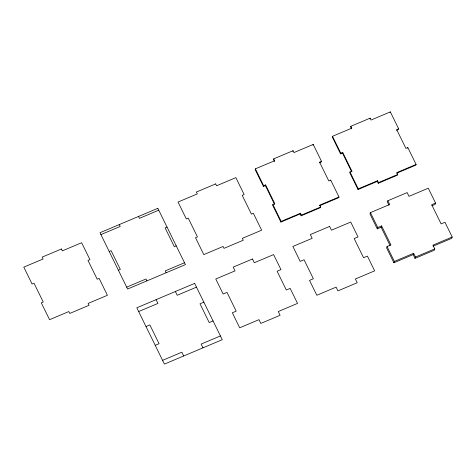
<?xml version="1.0" encoding="UTF-8"?>
<svg xmlns="http://www.w3.org/2000/svg" width="476" height="476" viewBox="0 0 476 476"><rect width="100%" height="100%" fill="white"/><g stroke="black" fill="none" stroke-linecap="round" stroke-linejoin="round"><path stroke-width="0.71" d="M319.342 162.81L321.27 161.995L321.508 161.334L313.226 144.442L293.948 152.576L293.026 150.702L273.748 158.835L274.664 160.71L255.386 168.849L255.148 169.51L263.43 186.402L265.358 185.586L265.602 184.926L263.668 185.741L263.43 186.402M273.748 158.835L273.504 159.496L274.426 161.37L274.664 160.71M265.602 184.926L274.801 203.698L272.873 204.507L272.635 205.168L280.917 222.06L300.195 213.926L300.439 213.266L281.161 221.4L280.917 222.06M292.782 151.362L293.026 150.702M312.982 145.103L313.226 144.442M321.508 161.334L319.58 162.143L328.785 180.916L330.713 180.101L338.995 196.993L319.717 205.132L320.64 207.006L320.396 207.667L301.118 215.806L301.356 215.14L300.439 213.266M396.454 130.263L398.382 129.448L398.626 128.788L390.338 111.896L371.06 120.035L370.144 118.155L350.86 126.289L351.782 128.169L332.504 136.303L332.26 136.963L340.548 153.855L342.476 153.046L342.714 152.385L340.786 153.195L340.548 153.855M330.469 180.761L330.713 180.101M350.86 126.289L350.622 126.955L351.544 128.829M338.995 196.993L338.757 197.653L319.473 205.793M342.714 152.385L351.919 171.152L349.991 171.967L349.753 172.627L358.035 189.519L377.313 181.386L377.551 180.725L358.273 188.859L358.035 189.519M369.9 118.816L370.144 118.155M351.919 171.152L351.681 171.812L342.476 153.046M390.1 112.556L390.338 111.896M398.626 128.788L396.698 129.603L405.897 148.375L407.825 147.56L416.113 164.452L396.829 172.586L397.752 174.466L397.514 175.126L378.236 183.26L378.474 182.6L377.551 180.725M431.869 205.757L435.082 204.406L435.564 203.079L428.269 188.21L408.991 196.344L407.153 192.59L387.869 200.729L389.713 204.484L370.435 212.617L369.953 213.938L377.272 228.873L381.127 227.242L381.609 225.921L377.754 227.546L377.272 228.873M387.869 200.729L387.393 202.05L388.922 205.18M407.587 148.22L407.825 147.56M416.113 164.452L415.869 165.112L396.591 173.246M381.609 225.921L390.921 244.908L387.065 246.538L386.583 247.859L393.884 262.74L413.162 254.606L413.644 253.28L394.366 261.419L393.884 262.74M435.564 203.079L431.708 204.71L441.109 223.887L444.965 222.256L452.2 237.012L432.922 245.146L434.761 248.9L434.279 250.221L415.001 258.361L415.483 257.034L413.644 253.28M452.2 237.012L451.718 238.333L433.106 246.187M100.918 234.597L120.196 226.457L119.274 224.583M158.752 210.184L139.474 218.323L138.552 216.443M109.2 251.489L111.128 250.673L120.333 269.44L118.405 270.255M167.034 227.082L165.107 227.891L174.311 246.663L176.239 245.848M126.687 287.147L145.965 279.013L146.888 280.888M184.521 262.74L165.243 270.88L166.166 272.754M301.356 215.14L320.64 207.006M378.474 182.6L397.752 174.466M138.653 311.548L157.931 303.414L156.092 299.66M196.487 287.141L177.209 295.275L175.37 291.52M146.013 326.566L149.869 324.935L159.073 343.708L155.218 345.332M203.853 302.159L199.997 303.783L209.202 322.555L213.058 320.925M162.584 360.35L181.862 352.21L183.7 355.965M220.418 335.943L201.14 344.077L202.978 347.831M415.483 257.034L434.761 248.9M377.313 181.386L378.236 183.26M413.162 254.606L415.001 258.361M381.127 227.242L390.118 245.58M370.435 212.617L377.754 227.546M387.065 246.538L394.366 261.419M332.504 136.303L340.786 153.195M349.991 171.967L358.273 188.859M300.195 213.926L301.118 215.806M265.358 185.586L274.563 204.359M255.386 168.849L263.668 185.741M272.873 204.507L281.161 221.4M61.44 248.99L42.156 257.123L43.078 259.003L23.8 267.137L32.082 284.029L34.01 283.214L43.215 301.986L41.287 302.801L49.569 319.693L68.847 311.554L69.77 313.434L89.048 305.295L88.131 303.42L107.409 295.287L99.127 278.389L97.211 279.233L87.995 260.437L89.922 259.622L81.634 242.73L62.356 250.864L61.44 248.99M157.83 208.31L99.996 232.716L127.61 289.027L185.444 264.62L157.83 208.31M215.67 183.903L196.392 192.036L197.308 193.916L178.03 202.05L186.312 218.942L188.24 218.127L197.445 236.899L195.517 237.714L203.799 254.606L223.083 246.467L224 248.347L243.278 240.213L242.361 238.333L261.639 230.2L253.357 213.308L251.429 214.117L242.225 195.35L244.152 194.535L235.87 177.643L216.592 185.777L215.67 183.903M194.648 283.387L136.808 307.793L164.422 364.104L222.262 339.697L194.648 283.387M252.482 258.98L233.204 267.113L235.049 270.868L215.765 279.007L223.131 294.019L226.987 292.395L236.191 311.161L232.336 312.791L239.696 327.803L258.974 319.67L260.818 323.424L280.096 315.29L278.258 311.536L297.536 303.396L290.17 288.385L286.314 290.009L277.109 271.243L280.965 269.612L273.605 254.6L254.327 262.734L252.482 258.98M329.6 226.439L310.322 234.573L312.161 238.327L292.883 246.461L300.207 261.395L304.063 259.765L313.375 278.757L309.519 280.382L316.814 295.263L336.092 287.129L337.93 290.884L357.214 282.744L355.37 278.99L374.648 270.856L367.418 256.106L363.563 257.73L354.156 238.553L358.012 236.929L350.723 222.054L331.439 230.194L329.6 226.439"/></g></svg>
